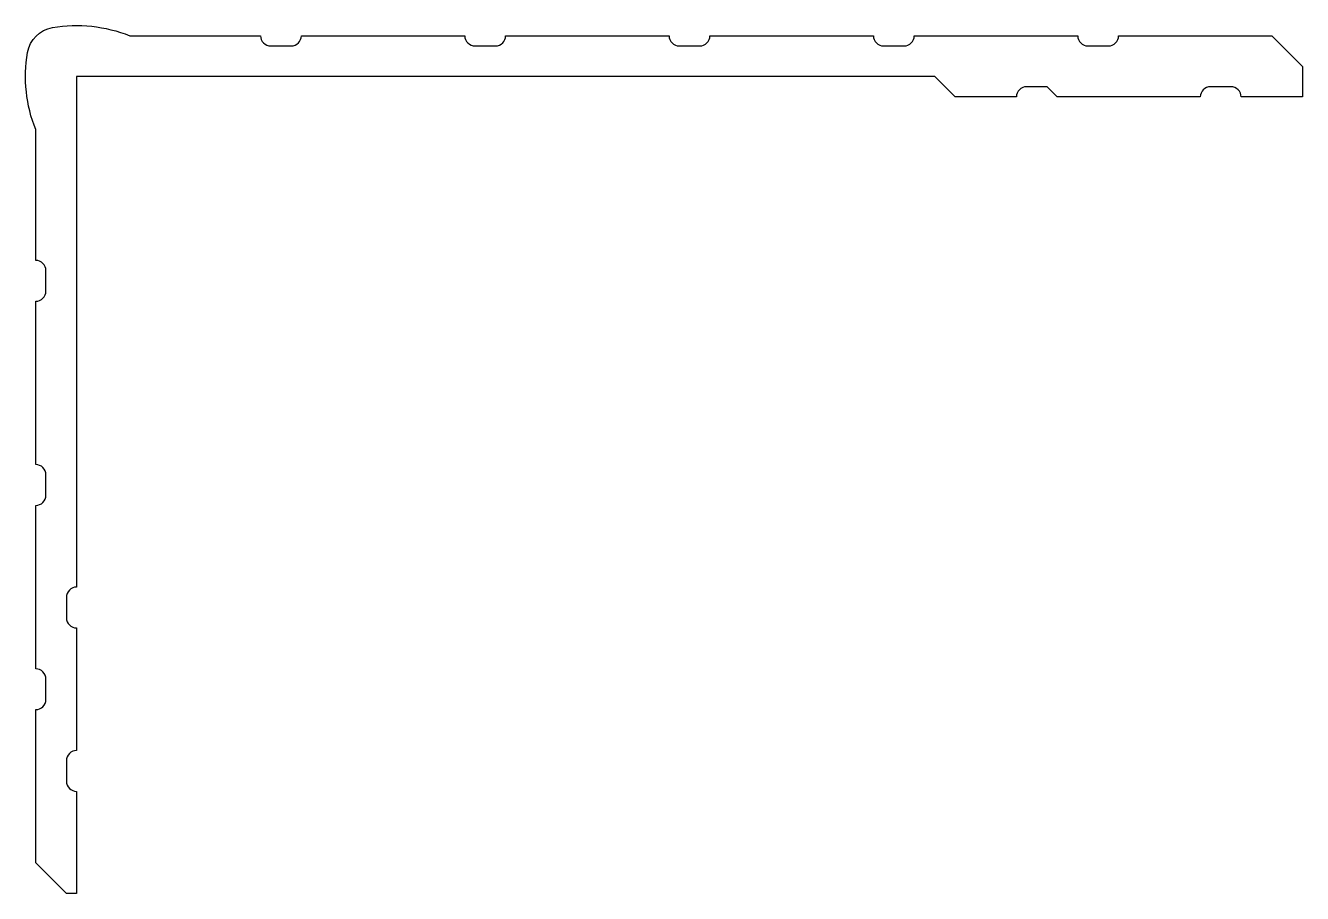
# Model space of a CAD drawing. Extents: x 132.9 to 195.4, y 200.9 to 243.4.
import ezdxf

# ---------------------------------------------------------------- set-up
doc = ezdxf.new("R2010")
doc.units = 0
doc.layers.add('ANA', color=220, linetype='CONTINUOUS')

msp = doc.modelspace()

# ---------------------------------------------------------------- linework, layer by layer
at = {"layer": 'ANA'}
msp.add_lwpolyline([(183.396, 239.91), (183.396, 239.91), (182.896, 240.41), (181.896, 240.41, 0.414214), (181.396, 239.91), (178.396, 239.91), (177.396, 240.91), (135.396, 240.91), (135.396, 215.91), (135.396, 215.91, 0.414214), (134.896, 215.41), (134.896, 214.41, 0.414214), (135.396, 213.91), (135.396, 207.91, 0.414214), (134.896, 207.41), (134.896, 206.41, 0.414214), (135.396, 205.91), (135.396, 200.91), (134.896, 200.91), (133.396, 202.41), (133.396, 209.91), (133.396, 209.91, 0.414214), (133.896, 210.41), (133.896, 211.41, 0.414214), (133.396, 211.91), (133.396, 219.91, 0.414214), (133.896, 220.41), (133.896, 221.41, 0.414214), (133.396, 221.91), (133.396, 229.91, 0.414214), (133.896, 230.41), (133.896, 231.41, 0.414214), (133.396, 231.91), (133.396, 238.311, -0.138044), (132.995, 242.083, -0.318641), (134.222, 243.31, -0.138044), (137.994, 242.91), (144.396, 242.91, 0.414214), (144.896, 242.41), (145.896, 242.41, 0.414214), (146.396, 242.91), (154.396, 242.91, 0.414214), (154.896, 242.41), (155.896, 242.41, 0.414214), (156.396, 242.91), (164.396, 242.91, 0.414214), (164.896, 242.41), (165.896, 242.41, 0.414214), (166.396, 242.91), (174.396, 242.91, 0.414214), (174.896, 242.41), (175.896, 242.41, 0.414214), (176.396, 242.91), (184.396, 242.91, 0.414214), (184.896, 242.41), (185.896, 242.41, 0.414214), (186.396, 242.91), (193.896, 242.91), (195.396, 241.41), (195.396, 239.91), (192.396, 239.91, 0.414214), (191.896, 240.41), (190.896, 240.41, 0.414214), (190.396, 239.91), (190.396, 239.91)], format="xyb", close=True, dxfattribs=at)

doc.saveas('drawing.dxf')
